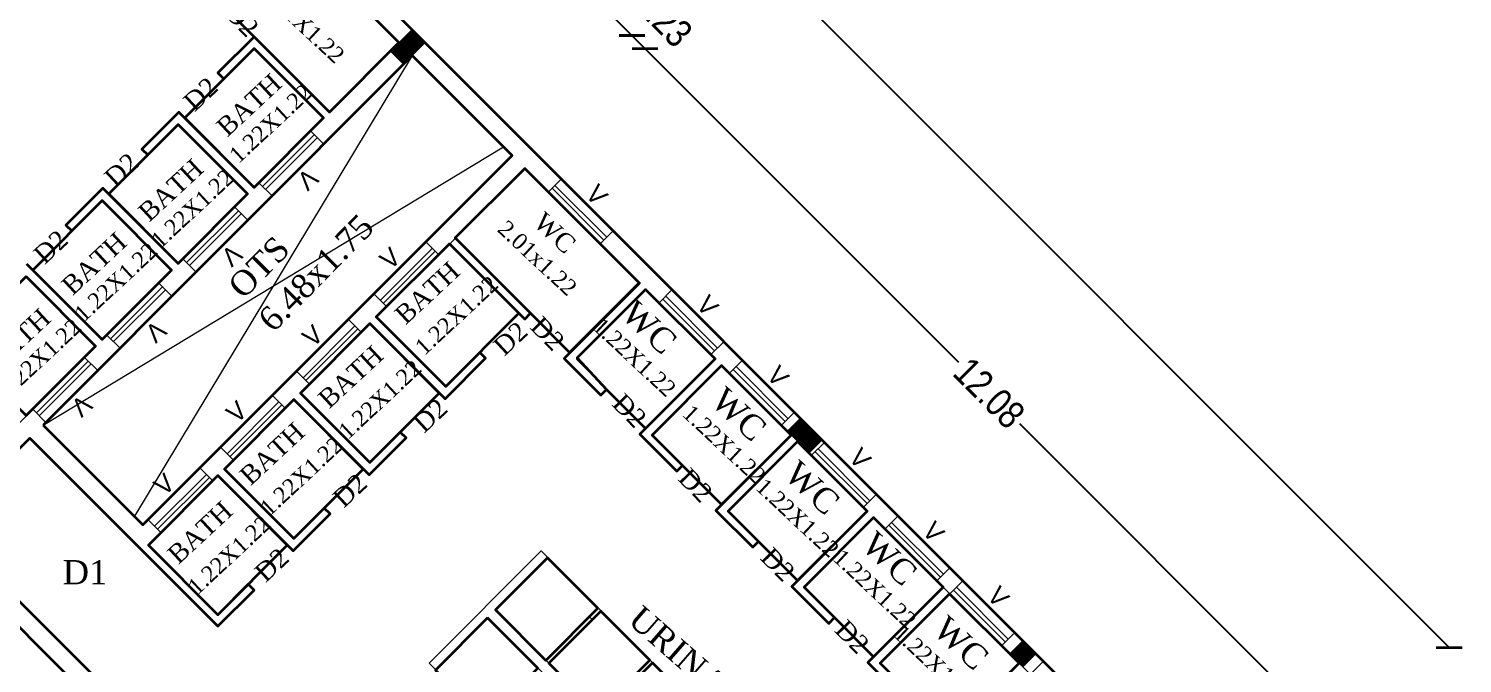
# Model space of a CAD drawing. Header units: metres. Extents: x 43 to 977, y 102 to 459.
# Drawn here: x 805.9 to 823.69, y 237.46 to 245.33 of the extents above; entities that cross this region are included whole.
import ezdxf

# ---------------------------------------------------------------- set-up
doc = ezdxf.new("R2010")
doc.units = ezdxf.units.M
doc.header["$MEASUREMENT"] = 0
doc.header["$PDMODE"] = 3
doc.linetypes.add('HIDDEN', pattern=[0.375, 0.25, -0.125])
doc.layers.get('0').update_dxf_attribs({"lineweight": 0})
doc.layers.get('Defpoints').update_dxf_attribs({"lineweight": 0})
for name, color, linetype, lineweight in [('BLK_1_FLR_3_BLT_UP_AREA', 4, 'Continuous', 35), ('BLK_1_FLR_3_BLT_UP_AREA_DEDUCT', 4, 'Continuous', 35), ('BLK_1_FLR_3_CARPET_AREA', 10, 'Continuous', 35), ('BLK_1_FLR_3_URINAL', 4, 'Continuous', 35), ('BLK_1_FLR_3_WATER_CLOSET', 4, 'Continuous', 35), ('Column', 1, 'Continuous', 0), ('DOOR', 1, 'Continuous', 0), ('ELEV', 2, 'Continuous', 0), ('hatch', 7, 'Continuous', 0), ('TEXT', 130, 'Continuous', 0), ('WALL', 7, 'Continuous', 0), ('WIN', 13, 'Continuous', 0)]:
    doc.layers.add(name, color=color, linetype=linetype, lineweight=lineweight)
doc.styles.add('ARIAL NARROW', font='')
doc.styles.add('style2', font='romantic.ttf')
doc.styles.add('visa', font='swissc.ttf')
doc.styles.get('ARIAL NARROW').set_extended_font_data('Lydian BT')
doc.dimstyles.new('o3', dxfattribs={"dimscale": 0.23, "dimtxt": 0.9, "dimasz": 1, "dimexe": 5, "dimexo": 9, "dimgap": 0.23, "dimtad": 0, "dimzin": 3, "dimdsep": 46, "dimtxsty": 'visa', "dimblk": 'ARCHTICK', "dimcen": 0.09, "dimse1": 1, "dimse2": 1, "dimclrd": 7, "dimclre": 256, "dimclrt": 7, "dimadec": 0, "dimazin": 0, "dimtfac": 0.23, "dimtofl": 0, "dimtmove": 2, "dimatfit": 1, "dimldrblk": 'ARCHTICK', "dimfxl": 0, "dimtolj": 1, "dimtzin": 0, "dimarcsym": 0})

# ---------------------------------------------------------------- blocks, each defined once
blk = doc.blocks.new('_ArchTick')
at = {"color": 0, "const_width": 0.15}
blk.add_lwpolyline([(-0.5, -0.5), (0.5, 0.5)], dxfattribs=at)
blk = doc.blocks.new('*D75')
at = {"layer": 'Defpoints', "color": 0, "lineweight": 30}
for p in [(802.791, 251.267), (811.985, 246.643), (809.322, 243.98)]:
    blk.add_point(p, dxfattribs=at)
at = {"layer": 'WALL', "color": 7, "lineweight": -2}
for p, q in [((805.076, 253.552), (808.224, 250.404)), ((811.985, 246.643), (808.837, 249.791))]:
    blk.add_line(p, q, dxfattribs=at)
at = {"layer": 'WALL', "color": 7, "lineweight": -2, "xscale": 0.23, "yscale": 0.23, "zscale": 0.23}
for p, rotation in [((805.076, 253.552), 135.0000000061167), ((811.985, 246.643), 315.0000000061167)]:
    blk.add_blockref('_ArchTick', p, dxfattribs=dict(at, rotation=rotation))
at = {"layer": 'WALL', "color": 7, "insert": (808.53, 250.097), "char_height": 0.345, "attachment_point": 5, "rotation": 315, "style": 'visa'}
blk.add_mtext('\\A1;9.77', dxfattribs=at)
blk = doc.blocks.new('*D76')
at = {"layer": 'Defpoints', "color": 0, "lineweight": 30}
for p in [(812.146, 246.481), (809.322, 243.98), (809.512, 243.847)]:
    blk.add_point(p, dxfattribs=at)
at = {"layer": 'WALL', "color": 7, "lineweight": -2}
blk.add_line((811.985, 246.643), (812.146, 246.481), dxfattribs=at)
at = {"layer": 'WALL', "color": 7, "lineweight": -2, "xscale": 0.23, "yscale": 0.23, "zscale": 0.23}
for p, rotation in [((811.985, 246.643), 135.0000000061167), ((812.146, 246.481), 315.0000000061167)]:
    blk.add_blockref('_ArchTick', p, dxfattribs=dict(at, rotation=rotation))
at = {"layer": 'WALL', "color": 7, "insert": (812.391, 246.825), "char_height": 0.345, "attachment_point": 5, "rotation": 315, "style": 'visa'}
blk.add_mtext('\\A1;0.23', dxfattribs=at)
blk = doc.blocks.new('*D77')
at = {"layer": 'Defpoints', "color": 0, "lineweight": 30}
for p in [(813.385, 245.243), (809.512, 243.847), (810.601, 242.46)]:
    blk.add_point(p, dxfattribs=at)
at = {"layer": 'WALL', "color": 7, "lineweight": -2}
for p, q in [((812.146, 246.481), (812.466, 246.162)), ((813.385, 245.243), (813.065, 245.563))]:
    blk.add_line(p, q, dxfattribs=at)
at = {"layer": 'WALL', "color": 7, "lineweight": -2, "xscale": 0.23, "yscale": 0.23, "zscale": 0.23}
for p, rotation in [((812.146, 246.481), 135.0000000061167), ((813.385, 245.243), 315.0000000061167)]:
    blk.add_blockref('_ArchTick', p, dxfattribs=dict(at, rotation=rotation))
at = {"layer": 'WALL', "color": 7, "insert": (812.765, 245.862), "char_height": 0.345, "attachment_point": 5, "rotation": 315, "style": 'visa'}
blk.add_mtext('\\A1;1.75', dxfattribs=at)
blk = doc.blocks.new('*D78')
at = {"layer": 'Defpoints', "color": 0, "lineweight": 30}
for p in [(813.546, 245.081), (810.601, 242.46), (810.78, 242.315)]:
    blk.add_point(p, dxfattribs=at)
at = {"layer": 'WALL', "color": 7, "lineweight": -2}
blk.add_line((813.385, 245.243), (813.546, 245.081), dxfattribs=at)
at = {"layer": 'WALL', "color": 7, "lineweight": -2, "xscale": 0.23, "yscale": 0.23, "zscale": 0.23}
for p, rotation in [((813.385, 245.243), 135.0000000061167), ((813.546, 245.081), 315.0000000061167)]:
    blk.add_blockref('_ArchTick', p, dxfattribs=dict(at, rotation=rotation))
at = {"layer": 'WALL', "color": 7, "insert": (813.769, 245.462), "char_height": 0.345, "attachment_point": 5, "rotation": 315, "style": 'visa'}
blk.add_mtext('\\A1;0.23', dxfattribs=at)
blk = doc.blocks.new('*D79')
at = {"layer": 'Defpoints', "color": 0, "lineweight": 30}
for p in [(810.78, 242.315), (822.086, 236.542), (819.745, 234.2)]:
    blk.add_point(p, dxfattribs=at)
at = {"layer": 'WALL', "color": 7, "lineweight": -2}
for p, q in [((813.546, 245.081), (817.435, 241.193)), ((822.086, 236.542), (818.198, 240.43))]:
    blk.add_line(p, q, dxfattribs=at)
at = {"layer": 'WALL', "color": 7, "lineweight": -2, "xscale": 0.23, "yscale": 0.23, "zscale": 0.23}
for p, rotation in [((813.546, 245.081), 135.0000000061167), ((822.086, 236.542), 315.0000000061167)]:
    blk.add_blockref('_ArchTick', p, dxfattribs=dict(at, rotation=rotation))
at = {"layer": 'WALL', "color": 7, "insert": (817.816, 240.812), "char_height": 0.345, "attachment_point": 5, "rotation": 315, "style": 'visa'}
blk.add_mtext('\\A1;12.08', dxfattribs=at)
blk = doc.blocks.new('*D81')
at = {"layer": 'Defpoints', "color": 0, "lineweight": 30}
for p in [(795.295, 260.677), (823.523, 237.656), (820.922, 235.054)]:
    blk.add_point(p, dxfattribs=at)
at = {"layer": 'WALL', "color": 7, "lineweight": -2}
for p, q in [((797.896, 263.279), (810.323, 250.855)), ((823.523, 237.656), (811.097, 250.081))]:
    blk.add_line(p, q, dxfattribs=at)
at = {"layer": 'WALL', "color": 7, "lineweight": -2, "xscale": 0.23, "yscale": 0.23, "zscale": 0.23}
for p, rotation in [((797.896, 263.279), 135.004635779225), ((823.523, 237.656), 315.004635779225)]:
    blk.add_blockref('_ArchTick', p, dxfattribs=dict(at, rotation=rotation))
at = {"layer": 'WALL', "color": 7, "insert": (810.71, 250.468), "char_height": 0.345, "attachment_point": 5, "rotation": 315.0046, "style": 'visa'}
blk.add_mtext('\\A1;36.24', dxfattribs=at)

msp = doc.modelspace()

# ---------------------------------------------------------------- hatches: boundary and pattern name
at = {"layer": 'hatch'}
h = msp.add_hatch(dxfattribs=at)
h.set_pattern_fill('ANSI31', color=256, scale=0.025396, angle=90, style=0)
h.set_pattern_definition([(135, (6181.1589718, 1815.7085435), (0.0022447263868, 0.0022447263868), [])])
h.paths.add_polyline_path([(810.38975, 245.04801), (810.55137, 244.88639), (810.82074, 245.15575), (810.65912, 245.31737)])
h = msp.add_hatch(dxfattribs=at)
h.set_pattern_fill('ANSI31', color=256, scale=0.025396, angle=90, style=0)
h.set_pattern_definition([(135, (6181.1589718, 1815.7085435), (0.0022447263868, 0.0022447263868), [])])
h.paths.add_polyline_path([(810.38975, 245.04801), (810.55137, 244.88639), (810.82074, 245.15575), (810.65912, 245.31737)])
h = msp.add_hatch(dxfattribs=at)
h.set_pattern_fill('ANSI31', color=256, scale=0.025396, angle=180, style=0)
h.set_pattern_definition([(225, (6186.082349, -1330.3212936), (0.0022447263868, -0.0022447263868), [])])
h.paths.add_polyline_path([(815.5825, 240.06988), (815.74412, 240.2315), (815.47475, 240.50086), (815.31313, 240.33924)])
h = msp.add_hatch(dxfattribs=at)
h.set_pattern_fill('ANSI31', color=256, scale=0.025396, angle=90, style=0)
h.set_pattern_definition([(315, (2388.78786, 5608.0796553), (0.0022447263868, 0.0022447263868), [])])
h.paths.add_polyline_path([(818.39669, 237.5798), (818.23507, 237.74142), (818.07345, 237.5798), (818.23507, 237.41818)])

# ---------------------------------------------------------------- linework, layer by layer
at = {"layer": 'BLK_1_FLR_3_BLT_UP_AREA', "color": 26, "lineweight": 35}
msp.add_lwpolyline([(795.29486, 260.67749), (820.91994, 235.05241), (808.76937, 222.90184)], dxfattribs=at)
at = {"layer": 'BLK_1_FLR_3_BLT_UP_AREA_DEDUCT', "color": 26, "lineweight": 35}
msp.add_lwpolyline([(806.07988, 240.41489), (807.3172, 239.17757), (811.89644, 243.75681), (810.65912, 244.99413)], close=True, dxfattribs=at)
at = {"layer": 'BLK_1_FLR_3_CARPET_AREA', "color": 15, "lineweight": 35, "ltscale": 20}
for points in [[(809.07626, 246.57282), (810.49333, 245.15575), (809.63136, 244.29378), (808.69755, 245.22759), (808.24861, 244.77864), (808.32044, 244.70681), (808.69755, 245.08392), (809.55953, 244.22195), (808.69755, 243.35997), (807.76375, 244.29378), (807.30582, 243.83586), (807.37765, 243.76402), (807.75477, 244.14114), (808.61674, 243.27916), (807.75477, 242.41719), (806.82096, 243.35099), (806.36304, 242.89307), (806.43487, 242.82124), (806.81198, 243.19835), (807.67396, 242.33638), (806.81198, 241.4744), (805.87818, 242.40821)], [(803.59753, 237.93671), (805.91409, 240.25327), (808.24684, 237.92052), (808.69579, 238.36947), (808.62396, 238.4413), (808.24684, 238.06418), (807.38487, 238.92616), (808.24684, 239.78813), (809.18065, 238.85433), (809.63857, 239.31225), (809.56674, 239.38408), (809.18963, 239.00697), (808.32765, 239.86894), (809.18963, 240.73092), (810.12343, 239.79711), (810.58136, 240.25504), (810.50953, 240.32687), (810.13241, 239.94975), (809.27044, 240.81173), (810.13241, 241.6737), (811.06622, 240.7399), (811.56904, 241.24272), (811.49721, 241.31455), (811.0752, 240.89254), (810.21322, 241.75451), (811.12009, 242.66138), (812.0539, 241.72758), (812.12573, 241.79941), (811.19192, 242.73321), (812.0539, 243.59519), (813.47658, 242.17251), (812.54277, 241.23871), (812.99668, 240.78479), (813.06852, 240.85662), (812.70383, 241.24617), (813.55338, 242.09571), (814.41535, 241.23374), (813.48155, 240.29993), (813.93947, 239.84201), (814.0113, 239.91384), (813.63419, 240.29095), (814.49616, 241.15293), (815.35814, 240.29095), (814.42433, 239.35715), (814.88225, 238.89922), (814.95409, 238.97105), (814.57697, 239.34817), (815.43895, 240.21014), (816.30092, 239.34817), (815.36712, 238.41436), (815.82504, 237.95644), (815.89687, 238.02827), (815.51976, 238.40538), (816.38173, 239.26736), (817.24371, 238.40538), (816.3099, 237.47158), (816.76783, 237.01365)], [(805.8692, 242.25557), (806.73117, 241.39359), (805.8692, 240.53162)], [(813.84247, 230.16996), (805.6986, 238.31383)], [(816.83966, 237.08548), (816.46254, 237.4626), (817.32452, 238.32457), (818.18649, 237.4626), (817.25269, 236.52879)], [(805.53698, 238.15221), (806.93769, 236.7515), (803.76886, 233.58267)]]:
    msp.add_lwpolyline(points, dxfattribs=at)
at = {"layer": 'BLK_1_FLR_3_URINAL', "color": 235, "lineweight": 35, "ltscale": 20}
for points in [[(812.96273, 238.14445), (812.3383, 238.76888), (811.69182, 238.1224), (812.31625, 237.49797)], [(811.59394, 238.02452), (810.94746, 237.37804), (811.57189, 236.75361), (812.21837, 237.40009)], [(812.99865, 238.10853), (812.35216, 237.46205), (812.95864, 236.85557), (813.60512, 237.50206)], [(813.64104, 237.46614), (812.99456, 236.81966), (813.60103, 236.21318), (814.24751, 236.85966)]]:
    msp.add_lwpolyline(points, close=True, dxfattribs=at)
at = {"layer": 'BLK_1_FLR_3_WATER_CLOSET', "color": 2, "lineweight": 35, "ltscale": 20}
for points in [[(809.07626, 246.57282), (808.21429, 245.71085), (808.69409, 245.23105), (808.69755, 245.22759), (809.63136, 244.29378), (810.49333, 245.15575)], [(808.69755, 245.08392), (807.83558, 244.22195), (808.69755, 243.35997), (809.55953, 244.22195)], [(807.75477, 244.14114), (806.89279, 243.27916), (807.75477, 242.41719), (808.61674, 243.27916)], [(806.81198, 243.19835), (805.95001, 242.33638), (806.81198, 241.4744), (807.67396, 242.33638)], [(805.8692, 242.25557), (805.00722, 241.39359), (805.8692, 240.53162), (806.73117, 241.39359)]]:
    msp.add_lwpolyline(points, close=True, dxfattribs=at)
at = {"layer": 'BLK_1_FLR_3_WATER_CLOSET', "color": 1, "lineweight": 35, "ltscale": 20}
for points in [[(812.0539, 243.59519), (811.19192, 242.73321), (812.12573, 241.79941), (812.61059, 241.31455), (813.47257, 242.17652)], [(811.98207, 241.79941), (811.12009, 242.66138), (810.21322, 241.75451), (811.0752, 240.89254)], [(814.41535, 241.23374), (813.55338, 242.09571), (812.70383, 241.24617), (813.06852, 240.85662), (813.55338, 240.37176)], [(810.99439, 240.81173), (810.13241, 241.6737), (809.27044, 240.81173), (810.13241, 239.94975)], [(814.49616, 241.15293), (813.63419, 240.29095), (814.0113, 239.91384), (814.49616, 239.42898), (815.35814, 240.29095)], [(810.0516, 239.86894), (809.18963, 240.73092), (808.32765, 239.86894), (809.18963, 239.00697)], [(815.43895, 240.21014), (814.57697, 239.34817), (814.95409, 238.97105), (815.43895, 238.48619), (816.30092, 239.34817)], [(809.10882, 238.92616), (808.24684, 239.78813), (807.38487, 238.92616), (808.24684, 238.06418)], [(816.38173, 239.26736), (815.51976, 238.40538), (815.89687, 238.02827), (816.38173, 237.54341), (817.24371, 238.40538)], [(817.32452, 238.32457), (816.46254, 237.4626), (816.83966, 237.08548), (817.32452, 236.60062), (818.18649, 237.4626)]]:
    msp.add_lwpolyline(points, close=True, dxfattribs=at)
at = {"layer": 'Column'}
for points in [[(810.38975, 245.04801), (810.65912, 245.31737), (810.82074, 245.15575), (810.55137, 244.88639), (810.38975, 245.04801)], [(815.31313, 240.33924), (815.5825, 240.06988), (815.74412, 240.2315), (815.47475, 240.50086), (815.31313, 240.33924)], [(818.23507, 237.41818), (818.39669, 237.5798), (818.23507, 237.74142), (818.07345, 237.5798), (818.23507, 237.41818)]]:
    msp.add_lwpolyline(points, dxfattribs=at)
at = {"layer": 'DOOR', "color": 2, "ltscale": 20}
for p, q in [((809.5622, 243.89722), (809.40058, 244.05884)), ((808.75746, 243.41572), (808.91908, 243.2541)), ((812.50997, 243.46653), (812.34835, 243.3049)), ((808.61942, 242.95443), (808.4578, 243.11605)), ((812.99147, 242.66179), (813.15309, 242.82341)), ((810.98821, 242.5234), (810.82659, 242.68502)), ((807.81468, 242.47293), (807.9763, 242.31131)), ((807.67663, 242.01165), (807.51501, 242.17327)), ((813.88361, 242.09288), (813.72199, 241.93126)), ((810.18347, 242.0419), (810.34509, 241.88028)), ((810.02812, 241.56331), (809.8665, 241.72493)), ((806.87189, 241.53015), (807.03351, 241.36853)), ((814.36511, 241.28814), (814.52673, 241.44976)), ((806.7563, 241.09131), (806.59468, 241.25293)), ((814.75715, 241.21934), (814.59553, 241.05772)), ((809.22338, 241.08181), (809.385, 240.92019)), ((809.08533, 240.62052), (808.92371, 240.78214)), ((805.95156, 240.60981), (806.11318, 240.44819)), ((815.23865, 240.4146), (815.40027, 240.57622)), ((808.28059, 240.13902), (808.44221, 239.9774)), ((815.77539, 240.20111), (815.61376, 240.03949)), ((808.18653, 239.72172), (808.02491, 239.88334)), ((816.25688, 239.39637), (816.4185, 239.55799)), ((807.38179, 239.24022), (807.54341, 239.0786)), ((816.68687, 239.28962), (816.52525, 239.128)), ((817.16837, 238.48488), (817.32999, 238.6465)), ((817.49127, 238.48522), (817.32965, 238.3236)), ((817.97277, 237.68048), (818.13439, 237.84211)), ((818.48866, 237.48784), (818.32704, 237.32622))]:
    msp.add_line(p, q, dxfattribs=at)
at = {"layer": 'ELEV', "linetype": 'HIDDEN', "ltscale": 10}
for p, q in [((809.40058, 244.05884), (808.75746, 243.41572)), ((809.44548, 244.01394), (808.80236, 243.37083)), ((809.48139, 243.97803), (808.83827, 243.33491)), ((809.5622, 243.89722), (808.91908, 243.2541)), ((812.39324, 243.3498), (813.03636, 242.70668)), ((812.42916, 243.38571), (813.07228, 242.7426)), ((812.50997, 243.46653), (813.15309, 242.82341)), ((812.34835, 243.3049), (812.99147, 242.66179)), ((808.4578, 243.11605), (807.81468, 242.47293)), ((808.50269, 243.07116), (807.85957, 242.42804)), ((808.53861, 243.03524), (807.89549, 242.39212)), ((808.61942, 242.95443), (807.9763, 242.31131)), ((810.18347, 242.0419), (810.82659, 242.68502)), ((810.26428, 241.96109), (810.9074, 242.60421)), ((810.30019, 241.92517), (810.94331, 242.56829)), ((810.34509, 241.88028), (810.98821, 242.5234)), ((807.51501, 242.17327), (806.87189, 241.53015)), ((807.55991, 242.12837), (806.91679, 241.48526)), ((807.59582, 242.09246), (806.9527, 241.44934)), ((813.88361, 242.09288), (814.52673, 241.44976)), ((807.67663, 242.01165), (807.03351, 241.36853)), ((813.72199, 241.93126), (814.36511, 241.28814)), ((813.76689, 241.97616), (814.41001, 241.33304)), ((813.8028, 242.01207), (814.44592, 241.36895)), ((809.22338, 241.08181), (809.8665, 241.72493)), ((809.30419, 241.001), (809.94731, 241.64412)), ((809.3401, 240.96508), (809.98322, 241.6082)), ((809.385, 240.92019), (810.02812, 241.56331)), ((806.59468, 241.25293), (805.95156, 240.60981)), ((806.63957, 241.20804), (805.99645, 240.56492)), ((814.75715, 241.21934), (815.40027, 240.57622)), ((806.67549, 241.17212), (806.03237, 240.529)), ((806.7563, 241.09131), (806.11318, 240.44819)), ((814.59553, 241.05772), (815.23865, 240.4146)), ((814.64043, 241.10262), (815.28354, 240.4595)), ((814.67634, 241.13853), (815.31946, 240.49541)), ((808.28059, 240.13902), (808.92371, 240.78214)), ((808.3614, 240.05821), (809.00452, 240.70133)), ((808.39732, 240.0223), (809.04044, 240.66542)), ((808.44221, 239.9774), (809.08533, 240.62052)), ((815.69458, 240.1203), (816.33769, 239.47718)), ((815.77539, 240.20111), (816.4185, 239.55799)), ((815.61376, 240.03949), (816.25688, 239.39637)), ((815.65866, 240.08438), (816.30178, 239.44126)), ((807.38179, 239.24022), (808.02491, 239.88334)), ((807.4626, 239.15941), (808.10572, 239.80253)), ((807.49852, 239.1235), (808.14164, 239.76662)), ((807.54341, 239.0786), (808.18653, 239.72172)), ((816.68687, 239.28962), (817.32999, 238.6465)), ((816.52525, 239.128), (817.16837, 238.48488)), ((816.57015, 239.1729), (817.21327, 238.52978)), ((816.60606, 239.20881), (817.24918, 238.56569)), ((817.37454, 238.3685), (818.01766, 237.72538)), ((817.41046, 238.40441), (818.05358, 237.7613)), ((817.49127, 238.48522), (818.13439, 237.84211)), ((817.32965, 238.3236), (817.97277, 237.68048)), ((818.48866, 237.48784), (819.13178, 236.84472))]:
    msp.add_line(p, q, dxfattribs=at)
at = {"layer": 'WALL'}
for p, q in [((808.51092, 247.46558), (810.65912, 245.31737)), ((809.21664, 246.43662), (810.4975, 245.15575)), ((810.65912, 245.31737), (810.82074, 245.15575)), ((810.65912, 245.31737), (810.82074, 245.15575)), ((808.70172, 245.22759), (808.25277, 244.77864)), ((808.70172, 245.22759), (809.63552, 244.29378)), ((809.63552, 244.29378), (810.4975, 245.15575)), ((809.63552, 244.29378), (810.4975, 245.15575)), ((809.63552, 244.29378), (810.4975, 245.15575)), ((810.82074, 245.15575), (811.25173, 244.72477)), ((813.56155, 242.41494), (810.82074, 245.15575)), ((806.07988, 240.41489), (810.65912, 244.99413)), ((808.70172, 245.08392), (808.3246, 244.70681)), ((808.70172, 245.08392), (809.56369, 244.22195)), ((808.8461, 244.93954), (809.56369, 244.22195)), ((808.91793, 245.01137), (809.63552, 244.29378)), ((808.25277, 244.77864), (808.3246, 244.70681)), ((807.76791, 244.29378), (807.30999, 243.83586)), ((807.76791, 244.29378), (808.70172, 243.35997)), ((808.70172, 243.35997), (809.56369, 244.22195)), ((808.70172, 243.35997), (809.56369, 244.22195)), ((808.70172, 243.35997), (809.56369, 244.22195)), ((807.75893, 244.14114), (807.38182, 243.76402)), ((807.75893, 244.14114), (808.62091, 243.27916)), ((807.30999, 243.83586), (807.38182, 243.76402)), ((807.31817, 239.1766), (811.89741, 243.75584)), ((810.21836, 241.75355), (812.05903, 243.59422)), ((806.82513, 243.35099), (806.3672, 242.89307)), ((806.82513, 243.35099), (807.75893, 242.41719)), ((806.81615, 243.19835), (806.43903, 242.82124)), ((806.81615, 243.19835), (807.67812, 242.33638)), ((807.75893, 242.41719), (808.62091, 243.27916)), ((807.75893, 242.41719), (808.62091, 243.27916)), ((807.75893, 242.41719), (808.62091, 243.27916)), ((806.3672, 242.89307), (806.43903, 242.82124)), ((811.12523, 242.66042), (812.05903, 241.72661)), ((811.19706, 242.73225), (812.13086, 241.79844)), ((805.87336, 242.25557), (806.73534, 241.39359)), ((805.88234, 242.40821), (806.81615, 241.4744)), ((806.81615, 241.4744), (807.67812, 242.33638)), ((806.81615, 241.4744), (807.67812, 242.33638)), ((806.81615, 241.4744), (807.67812, 242.33638)), ((813.39993, 242.25332), (813.4777, 242.17555)), ((813.56155, 242.41494), (818.23507, 237.74142)), ((812.54389, 241.24175), (813.4777, 242.17555)), ((812.69653, 241.23277), (813.55851, 242.09474)), ((813.55851, 242.09474), (814.42048, 241.23277)), ((810.21836, 241.75355), (811.08033, 240.89157)), ((812.05903, 241.87027), (812.13086, 241.79844)), ((812.05903, 241.72661), (812.13086, 241.79844)), ((809.27557, 240.81076), (810.13755, 241.67274)), ((810.13755, 241.67274), (811.07135, 240.73893)), ((803.44008, 238.09833), (806.73534, 241.39359)), ((805.91801, 240.57626), (806.73534, 241.39359)), ((805.91826, 240.57651), (806.73534, 241.39359)), ((805.91826, 240.57651), (806.73534, 241.39359)), ((811.07135, 240.73893), (811.57417, 241.24175)), ((811.08033, 240.89157), (811.50234, 241.31358)), ((811.50234, 241.31358), (811.57417, 241.24175)), ((812.54389, 241.24175), (813.00182, 240.78382)), ((812.69653, 241.23277), (813.07365, 240.85566)), ((813.48668, 240.29896), (814.42048, 241.23277)), ((813.63932, 240.28998), (814.50129, 241.15196)), ((814.50129, 241.15196), (816.30605, 239.3472)), ((813.00182, 240.78382), (813.07365, 240.85566)), ((808.33279, 239.86798), (809.19476, 240.72995)), ((809.19476, 240.72995), (810.12857, 239.79614)), ((809.27557, 240.81076), (810.13755, 239.94879)), ((806.07988, 240.41489), (807.31817, 239.1766)), ((810.13755, 239.94879), (810.51466, 240.3259)), ((810.51466, 240.3259), (810.58649, 240.25407)), ((813.48668, 240.29896), (813.9446, 239.84104)), ((813.63932, 240.28998), (814.01643, 239.91287)), ((814.42946, 239.35618), (815.36327, 240.28998)), ((803.6017, 237.93671), (805.91826, 240.25327)), ((805.91826, 240.25327), (807.31817, 238.85336)), ((810.12857, 239.79614), (810.58649, 240.25407)), ((814.5821, 239.3472), (815.44408, 240.20917)), ((807.39, 238.92519), (808.25198, 239.78717)), ((808.25198, 239.78717), (809.18578, 238.85336)), ((808.33279, 239.86798), (809.19476, 239.006)), ((813.9446, 239.84104), (814.01643, 239.91287)), ((809.18578, 238.85336), (809.64371, 239.31128)), ((809.19476, 239.006), (809.57187, 239.38312)), ((809.57187, 239.38312), (809.64371, 239.31128)), ((814.42946, 239.35618), (814.88739, 238.89825)), ((814.5821, 239.3472), (814.95922, 238.97009)), ((815.37225, 238.41339), (816.30605, 239.3472)), ((815.37225, 238.41339), (816.30605, 239.3472)), ((815.52489, 238.40441), (816.38686, 239.26639)), ((815.52489, 238.40441), (816.38686, 239.26639)), ((816.38686, 239.26639), (818.07345, 237.5798)), ((807.39, 238.92519), (808.25198, 238.06322)), ((814.88739, 238.89825), (814.95922, 238.97009)), ((807.31817, 238.85336), (808.25198, 237.91955)), ((810.86665, 237.4642), (812.25749, 238.85504)), ((811.69182, 238.12774), (812.3383, 238.77423)), ((812.25749, 238.85504), (815.63106, 235.48146)), ((808.25198, 238.06322), (808.62909, 238.44033)), ((808.25198, 237.91955), (808.70092, 238.3685)), ((808.62909, 238.44033), (808.70092, 238.3685)), ((815.37225, 238.41339), (815.83017, 237.95547)), ((815.52489, 238.40441), (815.902, 238.0273)), ((816.31503, 237.47061), (817.24884, 238.40441)), ((816.31503, 237.47061), (817.24884, 238.40441)), ((805.70276, 238.31383), (814.78044, 229.23616)), ((816.46767, 237.46163), (817.32965, 238.3236)), ((816.46767, 237.46163), (817.32965, 238.3236)), ((805.54114, 238.15221), (806.94185, 236.7515)), ((810.94746, 237.38339), (811.59394, 238.02987)), ((814.8059, 234.81791), (811.59394, 238.02987)), ((811.69182, 238.12774), (814.90377, 234.91579)), ((812.85498, 238.04205), (812.31625, 237.50331)), ((812.8909, 238.00613), (812.35216, 237.4674)), ((812.85498, 238.04205), (812.8909, 238.00613)), ((815.83017, 237.95547), (815.902, 238.0273)), ((818.01958, 237.95692), (818.61219, 237.36431)), ((818.45056, 237.20269), (817.85796, 237.7953)), ((814.24022, 234.09062), (810.86665, 237.4642)), ((816.31503, 237.47061), (816.77296, 237.01268)), ((816.46767, 237.46163), (816.84479, 237.08452))]:
    msp.add_line(p, q, dxfattribs=at)
at = {"layer": 'WIN', "color": 7, "lineweight": 9}
for p, q in [((810.65912, 244.99413), (807.21122, 239.28355)), ((806.07988, 240.41489), (811.79046, 243.86279))]:
    msp.add_line(p, q, dxfattribs=at)

# ---------------------------------------------------------------- texts
at = {"layer": 'TEXT', "color": 4, "style": 'style2'}
for s, height, rotation, p in [('1.81X1.22', 0.2, 316.979851, (808.76957, 245.752)), ('D2', 0.23, 314.343052, (808.31361, 245.50716)), ('BATH', 0.23, 42.890791, (808.36498, 243.97737)), ('D2', 0.23, 42.890791, (807.9565, 244.28799)), ('1.22X1.22', 0.2, 42.890791, (808.50248, 243.64623)), ('D2', 0.23, 42.890791, (806.97391, 243.34962)), ('BATH', 0.23, 42.890791, (807.39435, 242.92165)), ('1.22X1.22', 0.2, 42.890791, (807.53185, 242.5905)), ('6.48x1.75', 0.3, 45.494452, (808.93479, 241.55048)), ('WC', 0.23, 316.979851, (812.14575, 242.9036)), ('D2', 0.23, 42.890791, (806.09681, 242.3944)), ('BATH', 0.23, 42.890791, (806.44401, 242.01081)), ('2.01x1.22', 0.2, 316.979851, (811.70293, 242.82482)), ('1.22X1.22', 0.2, 42.890791, (806.5815, 241.67966)), ('OTS', 0.3, 45.494452, (808.56243, 241.96203)), ('BATH', 0.23, 42.890791, (810.57661, 241.64891)), ('1.22X1.22', 0.2, 42.890791, (810.80817, 241.26677)), ('WC', 0.3, 316.979851, (813.23045, 241.76669)), ('BATH', 0.23, 42.890791, (805.49976, 241.06793)), ('1.22X1.22', 0.2, 42.890791, (805.63726, 240.73679)), ('D2', 0.23, 314.343052, (812.10763, 241.6196)), ('1.22X1.22', 0.2, 316.979851, (812.88271, 241.61762)), ('D2', 0.23, 42.890791, (811.79978, 241.25897)), ('BATH', 0.23, 42.890791, (809.62688, 240.60719)), ('1.22X1.22', 0.2, 42.890791, (809.85844, 240.22505)), ('WC', 0.3, 316.979851, (814.34332, 240.68809)), ('D2', 0.23, 42.890791, (810.80592, 240.30486)), ('D2', 0.23, 314.343052, (813.12404, 240.6652)), ('1.22X1.22', 0.2, 316.979851, (813.99558, 240.53902)), ('BATH', 0.23, 42.890791, (808.65234, 239.65491)), ('1.22X1.22', 0.2, 42.890791, (808.88391, 239.27277)), ('WC', 0.3, 316.979851, (815.25235, 239.77659)), ('D2', 0.23, 42.890791, (809.8083, 239.37631)), ('D2', 0.23, 314.343052, (813.94282, 239.73992)), ('1.22X1.22', 0.2, 316.979851, (814.90461, 239.62752)), ('BATH', 0.23, 42.890791, (807.7569, 238.67793)), ('1.22X1.22', 0.2, 42.890791, (807.98846, 238.29579)), ('WC', 0.3, 316.979851, (816.21153, 238.89821)), ('D2', 0.23, 42.890791, (808.8387, 238.45347)), ('D2', 0.23, 314.343052, (814.9649, 238.75814)), ('1.22X1.22', 0.2, 316.979851, (815.8638, 238.74914)), ('URINALS', 0.3, 318.885789, (813.31632, 237.97046)), ('D2', 0.23, 314.343052, (815.88729, 237.86163)), ('WC', 0.3, 316.979851, (817.0986, 237.85205)), ('1.22X1.22', 0.2, 316.979851, (816.61485, 237.80747))]:
    msp.add_text(s, height=height, rotation=rotation, dxfattribs=at).set_placement(p)
at = {"layer": 'TEXT', "style": 'ARIAL NARROW'}
for rotation, p in [(221.240984, (809.36379, 243.61164)), (311.240984, (812.79555, 243.26811)), (221.240984, (808.42101, 242.66886)), (41.240984, (810.38188, 242.32748)), (311.240984, (814.16919, 241.89447)), (221.240984, (807.47822, 241.72607)), (41.240984, (809.42179, 241.36739)), (311.240984, (815.04273, 241.02093)), (221.240984, (806.55788, 240.80573)), (41.240984, (808.479, 240.4246)), (311.240984, (816.06096, 240.0027)), (41.240984, (807.5802, 239.5258)), (311.240984, (816.97245, 239.09121)), (311.240984, (817.77685, 238.28681))]:
    msp.add_text('V', height=0.22857, rotation=rotation, dxfattribs=at).set_placement(p)
at = {"layer": 'TEXT', "color": 4, "style": 'style2'}
msp.add_text('D1', height=0.3, dxfattribs=at).set_placement((806.32206, 238.44127))

# ---------------------------------------------------------------- dimensions: what is measured, and where the dimension line sits
at = {"layer": 'WALL'}
dim = msp.add_aligned_dim(p1=(795.29486, 260.67749), p2=(820.92201, 235.05449), distance=3.67933, dimstyle='o3', override={"dimtxt": 1.5, "dimpost": '\\X'}, dxfattribs=at)
dim.commit()
dim.dimension.update_dxf_attribs({"geometry": '*D81', "text_midpoint": (810.7099, 250.46788)})
for base, p1, p2, picture, middle in [((811.98469, 246.64295), (802.79062, 251.2665), (809.32199, 243.98024), '*D75', (808.53028, 250.09735)), ((813.3846, 245.24303), (809.51248, 243.8475), (810.60129, 242.45972), '*D77', (812.76546, 245.86218)), ((822.08596, 236.54168), (810.77955, 242.31474), (819.7446, 234.20032), '*D79', (817.81609, 240.81154))]:
    dim = msp.add_linear_dim(base=base, p1=p1, p2=p2, angle=135, dimstyle='o3', override={"dimtxt": 1.5, "dimpost": '\\X'}, dxfattribs=at)
    dim.commit()
    dim.dimension.update_dxf_attribs({"geometry": picture, "text_midpoint": middle})
for base, p1, p2, picture, middle in [((812.14631, 246.48133), (809.32199, 243.98024), (809.51248, 243.8475), '*D76', (812.39052, 246.82471)), ((813.54622, 245.08141), (810.60129, 242.45972), (810.77955, 242.31474), '*D78', (813.76897, 245.46196))]:
    dim = msp.add_linear_dim(base=base, p1=p1, p2=p2, angle=135, dimstyle='o3', override={"dimtxt": 1.5, "dimpost": '\\X'}, dxfattribs=at)
    dim.commit()
    dim.dimension.update_dxf_attribs({"geometry": picture, "text_midpoint": middle, "dimtype": 160})

doc.saveas('drawing.dxf')
